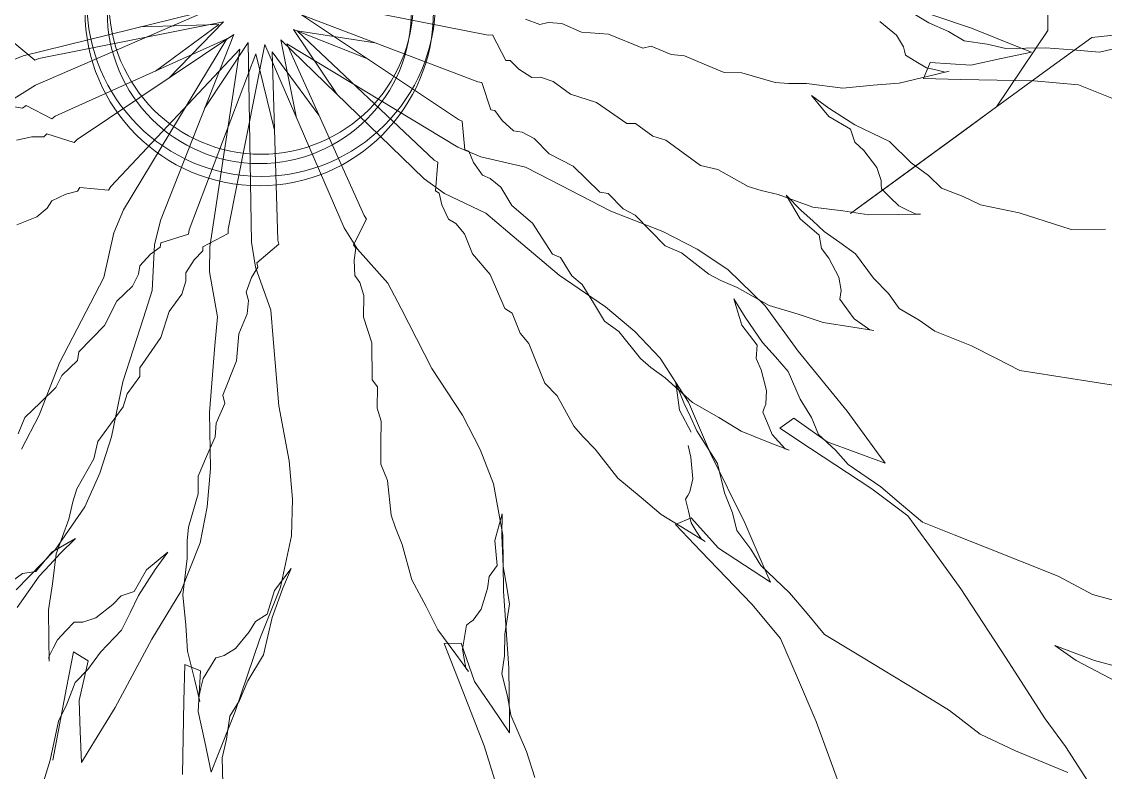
# Model space of a CAD drawing. Extents: x -454308 to 890911, y -14103 to 1343694.
# Drawn here: x 205230.588 to 205233.452, y 658706.046 to 658708.031 of the extents above; entities that cross this region are included whole.
import ezdxf

# ---------------------------------------------------------------- set-up
doc = ezdxf.new("R2010")
doc.units = 0
doc.header["$MEASUREMENT"] = 0
doc.layers.add('AR_Vegetacion', color=105, linetype='Continuous', lineweight=5)
doc.layers.add('Vegetacion_', color=105, linetype='Continuous', lineweight=5)

# ---------------------------------------------------------------- blocks, each defined once
blk = doc.blocks.new('AGAVE AZUL')
at = {"layer": 'Vegetacion_', "color": 47}
for p, q in [((0.59963, 0.45957), (0.61783, 0.48452)), ((0.57974, 0.44541), (0.59963, 0.45957)), ((0.55986, 0.43125), (0.57974, 0.44541)), ((0.64074, 0.43721), (0.60413, 0.42498)), ((0.53314, 0.40773), (0.55986, 0.43125)), ((0.60413, 0.42498), (0.57118, 0.40176)), ((0.54188, 0.41638), (0.49794, 0.4017)), ((0.53578, 0.39807), (0.55286, 0.42005)), ((0.55286, 0.42005), (0.54188, 0.41638)), ((0.51781, 0.3998), (0.53314, 0.40773)), ((0.49794, 0.4017), (0.43326, 0.37601)), ((0.5002, 0.38876), (0.51781, 0.3998)), ((0.57118, 0.40176), (0.51994, 0.36023)), ((0.51871, 0.37609), (0.53578, 0.39807)), ((0.48402, 0.38623), (0.5002, 0.38876)), ((0.46557, 0.38057), (0.48402, 0.38623)), ((0.43861, 0.37635), (0.46557, 0.38057)), ((0.48942, 0.35411), (0.51871, 0.37609)), ((0.51994, 0.36023), (0.49431, 0.33947)), ((0.49614, 0.34393), (0.50752, 0.35952)), ((0.50752, 0.35952), (0.50524, 0.3564)), ((0.45048, 0.35335), (0.43119, 0.35309)), ((0.4621, 0.34965), (0.45048, 0.35335)), ((0.49431, 0.33947), (0.48942, 0.35411)), ((0.49757, 0.35244), (0.4899, 0.34848)), ((0.50524, 0.3564), (0.49757, 0.35244)), ((0.46522, 0.34737), (0.4621, 0.34965)), ((0.46834, 0.3451), (0.46522, 0.34737)), ((0.47912, 0.34679), (0.46834, 0.3451)), ((0.4899, 0.34848), (0.47912, 0.34679)), ((0.48021, 0.3221), (0.49614, 0.34393)), ((0.68294, 0.32155), (0.70626, 0.3418)), ((0.49431, 0.33947), (0.49431, 0.33947)), ((0.49431, 0.33947), (0.49431, 0.33947)), ((0.49431, 0.33947), (0.49431, 0.33947)), ((0.49431, 0.33947), (0.49431, 0.33947)), ((0.49431, 0.33947), (0.49431, 0.33947)), ((0.49431, 0.33947), (0.49431, 0.33947)), ((0.49431, 0.33947), (0.49431, 0.33947)), ((0.49431, 0.33947), (0.49431, 0.33947)), ((0.46344, 0.30566), (0.48021, 0.3221)), ((0.66039, 0.31219), (0.68294, 0.32155)), ((0.63785, 0.30282), (0.66039, 0.31219)), ((0.44439, 0.28611), (0.46344, 0.30566)), ((0.60655, 0.28586), (0.63785, 0.30282)), ((0.41684, 0.26798), (0.44439, 0.28611)), ((0.58984, 0.28156), (0.60655, 0.28586)), ((0.5702, 0.27473), (0.58984, 0.28156)), ((0.47397, 0.26779), (0.49068, 0.27209)), ((0.49068, 0.27209), (0.5074, 0.27639)), ((0.5074, 0.27639), (0.53462, 0.27449)), ((0.53462, 0.27449), (0.55387, 0.27587)), ((0.55387, 0.27587), (0.5702, 0.27473)), ((0.40462, 0.25778), (0.41684, 0.26798)), ((0.46016, 0.26602), (0.47397, 0.26779)), ((0.42711, 0.26286), (0.44636, 0.26425)), ((0.45142, 0.25843), (0.42711, 0.26286)), ((0.42711, 0.26286), (0.42711, 0.26286)), ((0.42711, 0.26286), (0.42711, 0.26286)), ((0.44636, 0.26425), (0.46016, 0.26602)), ((0.47358, 0.26235), (0.45142, 0.25843)), ((0.48408, 0.25614), (0.47358, 0.26235)), ((0.39467, 0.2507), (0.40462, 0.25778)), ((0.45142, 0.25843), (0.45142, 0.25843)), ((0.49497, 0.25538), (0.48408, 0.25614)), ((0.36628, 0.23797), (0.39467, 0.2507)), ((0.51384, 0.25132), (0.49497, 0.25538)), ((0.52434, 0.24511), (0.51384, 0.25132)), ((0.52687, 0.2422), (0.52434, 0.24511)), ((0.78259, 0.22728), (0.81225, 0.24538)), ((0.5294, 0.23929), (0.52687, 0.2422)), ((0.55954, 0.23992), (0.55118, 0.23776)), ((0.55624, 0.23194), (0.57081, 0.2446)), ((0.5679, 0.24206), (0.55954, 0.23992)), ((0.57081, 0.2446), (0.5679, 0.24206)), ((0.35406, 0.22777), (0.36628, 0.23797)), ((0.54029, 0.23853), (0.5294, 0.23929)), ((0.55118, 0.23776), (0.54029, 0.23853)), ((0.53584, 0.21422), (0.55624, 0.23194)), ((0.33561, 0.22212), (0.35406, 0.22777)), ((0.75622, 0.2112), (0.78259, 0.22728)), ((0.31716, 0.21647), (0.33561, 0.22212)), ((0.30721, 0.20939), (0.31716, 0.21647)), ((0.51582, 0.20194), (0.53584, 0.21422)), ((0.28876, 0.20373), (0.30721, 0.20939)), ((0.72986, 0.19512), (0.75622, 0.2112)), ((0.28421, 0.1975), (0.28876, 0.20373)), ((0.2527, 0.18704), (0.28421, 0.1975)), ((0.49289, 0.18713), (0.51582, 0.20194)), ((0.70606, 0.18965), (0.72986, 0.19512)), ((0.23281, 0.17288), (0.2527, 0.18704)), ((0.46198, 0.17562), (0.49289, 0.18713)), ((0.68227, 0.18417), (0.70606, 0.18965)), ((0.64859, 0.17267), (0.68227, 0.18417)), ((0.49105, 0.17148), (0.46782, 0.1799)), ((0.46782, 0.1799), (0.46782, 0.1799)), ((0.46782, 0.1799), (0.46782, 0.1799)), ((0.46782, 0.1799), (0.48703, 0.17806)), ((0.48703, 0.17806), (0.50094, 0.17751)), ((0.50094, 0.17751), (0.51484, 0.17695)), ((0.51484, 0.17695), (0.53204, 0.1784)), ((0.53204, 0.1784), (0.54925, 0.17986)), ((0.54925, 0.17986), (0.57577, 0.17344)), ((0.21436, 0.16722), (0.23281, 0.17288)), ((0.44779, 0.16841), (0.46198, 0.17562)), ((0.51356, 0.17165), (0.49105, 0.17148)), ((0.49105, 0.17148), (0.49105, 0.17148)), ((0.52288, 0.16377), (0.51356, 0.17165)), ((0.57577, 0.17344), (0.59498, 0.1716)), ((0.59498, 0.1716), (0.61089, 0.16775)), ((0.61089, 0.16775), (0.63139, 0.17121)), ((0.63139, 0.17121), (0.64859, 0.17267)), ((0.20442, 0.16014), (0.21436, 0.16722)), ((0.43652, 0.16372), (0.44779, 0.16841)), ((0.19987, 0.15391), (0.20442, 0.16014)), ((0.406, 0.15765), (0.43652, 0.16372)), ((0.53349, 0.16121), (0.52288, 0.16377)), ((0.55141, 0.15406), (0.53349, 0.16121)), ((0.39181, 0.15044), (0.406, 0.15765)), ((0.18681, 0.1491), (0.19987, 0.15391)), ((0.37256, 0.14905), (0.39181, 0.15044)), ((0.56073, 0.14619), (0.55141, 0.15406)), ((0.34204, 0.14298), (0.35331, 0.14766)), ((0.35331, 0.14766), (0.37256, 0.14905)), ((0.56274, 0.1429), (0.56073, 0.14619)), ((0.31696, 0.13653), (0.32279, 0.14159)), ((0.32279, 0.14159), (0.34204, 0.14298)), ((0.56475, 0.13961), (0.56274, 0.1429)), ((0.57536, 0.13704), (0.56475, 0.13961)), ((0.26136, 0.12401), (0.28391, 0.13337)), ((0.28391, 0.13337), (0.31696, 0.13653)), ((0.58597, 0.13447), (0.57536, 0.13704)), ((0.59457, 0.1352), (0.58597, 0.13447)), ((0.58999, 0.12789), (0.60647, 0.13794)), ((0.60317, 0.13593), (0.59457, 0.1352)), ((0.60647, 0.13794), (0.60317, 0.13593)), ((0.56692, 0.11381), (0.58999, 0.12789)), ((0.23084, 0.11794), (0.24212, 0.12262)), ((0.24212, 0.12262), (0.26136, 0.12401)), ((0.17057, 0.11669), (0.17349, 0.11922)), ((0.17349, 0.11922), (0.19741, 0.10934)), ((0.22501, 0.11288), (0.23084, 0.11794)), ((0.02271, 0.03455), (0.17057, 0.11669)), ((0.19741, 0.10934), (0.20032, 0.11187)), ((0.20032, 0.11187), (0.21121, 0.1111)), ((0.21121, 0.1111), (0.22501, 0.11288)), ((0.54513, 0.10505), (0.56692, 0.11381)), ((0.52005, 0.09427), (0.54513, 0.10505)), ((0.90949, 0.08365), (0.94122, 0.09832)), ((0.43803, 0.09102), (0.40438, 0.0833)), ((0.47077, 0.095), (0.43803, 0.09102)), ((0.51761, 0.09159), (0.47077, 0.095)), ((0.48766, 0.08807), (0.52005, 0.09427)), ((0.56639, 0.07977), (0.51761, 0.09159)), ((0.47247, 0.08332), (0.48766, 0.08807)), ((0.1905, 0.07854), (0.1938, 0.08055)), ((0.1938, 0.08055), (0.21574, 0.06682)), ((0.40438, 0.0833), (0.35675, 0.06705)), ((0.42946, 0.07969), (0.46057, 0.08058)), ((0.46057, 0.08058), (0.47247, 0.08332)), ((0.87531, 0.07629), (0.90949, 0.08365)), ((0.03102, 0.0222), (0.1905, 0.07854)), ((0.28125, 0.07062), (0.30504, 0.0761)), ((0.30504, 0.0761), (0.33816, 0.0737)), ((0.33816, 0.0737), (0.34475, 0.07772)), ((0.34475, 0.07772), (0.36396, 0.07588)), ((0.36396, 0.07588), (0.37585, 0.07862)), ((0.37585, 0.07862), (0.39506, 0.07678)), ((0.39506, 0.07678), (0.41427, 0.07494)), ((0.41427, 0.07494), (0.42946, 0.07969)), ((0.51277, 0.06498), (0.49201, 0.07838)), ((0.49201, 0.07838), (0.49201, 0.07838)), ((0.49201, 0.07838), (0.49201, 0.07838)), ((0.49201, 0.07838), (0.51032, 0.07229)), ((0.63483, 0.06716), (0.56639, 0.07977)), ((0.84236, 0.06528), (0.87531, 0.07629)), ((0.24355, 0.06571), (0.25014, 0.06973)), ((0.25014, 0.06973), (0.26204, 0.07246)), ((0.26204, 0.07246), (0.28125, 0.07062)), ((0.51032, 0.07229), (0.52375, 0.06865)), ((0.21574, 0.06682), (0.21904, 0.06883)), ((0.21904, 0.06883), (0.22964, 0.06626)), ((0.22964, 0.06626), (0.24355, 0.06571)), ((0.35675, 0.06705), (0.29786, 0.05353)), ((0.53474, 0.06012), (0.51277, 0.06498)), ((0.51277, 0.06498), (0.51277, 0.06498)), ((0.52375, 0.06865), (0.53718, 0.065)), ((0.53718, 0.065), (0.55427, 0.06257)), ((0.67985, 0.05625), (0.63483, 0.06716)), ((0.80941, 0.05427), (0.84236, 0.06528)), ((0.54207, 0.05036), (0.53474, 0.06012)), ((0.55427, 0.06257), (0.57136, 0.06015)), ((0.57136, 0.06015), (0.59578, 0.04797)), ((0.29786, 0.05353), (0.27263, 0.04774)), ((0.66496, 0.04398), (0.69111, 0.05352)), ((0.69111, 0.05352), (0.67985, 0.05625)), ((0.78011, 0.04448), (0.80941, 0.05427)), ((0.94904, 0.03971), (0.98506, 0.05651)), ((0.55184, 0.04549), (0.54207, 0.05036)), ((0.59578, 0.04797), (0.6141, 0.04189)), ((0.09733, 0.04562), (0.03716, 0.00864)), ((0.19906, 0.0415), (0.20272, 0.04272)), ((0.20272, 0.04272), (0.22104, 0.02444)), ((0.27263, 0.04774), (0.23625, 0.02876)), ((0.56772, 0.03453), (0.55184, 0.04549)), ((0.63882, 0.03444), (0.66496, 0.04398)), ((0.75082, 0.0347), (0.78011, 0.04448)), ((0.03102, 0.0222), (0.19906, 0.0415)), ((0.6141, 0.04189), (0.62875, 0.03458)), ((0.9133, 0.02675), (0.94904, 0.03971)), ((0.976, 0.03781), (0.93668, 0.02898)), ((0.57504, 0.02477), (0.56772, 0.03453)), ((0.60233, 0.03137), (0.63882, 0.03444)), ((0.62875, 0.03458), (0.6495, 0.03338)), ((0.6495, 0.03338), (0.6666, 0.03096)), ((0.6666, 0.03096), (0.70199, 0.03465)), ((0.70199, 0.03465), (0.72641, 0.03467)), ((0.72641, 0.03467), (0.75082, 0.0347)), ((0.10088, 0.03022), (0.03397, 0.00761)), ((0.23625, 0.02876), (0.21477, 0.02206)), ((0.59869, 0.01637), (0.60233, 0.03137)), ((0.69691, 0.0283), (0.63143, 0.02035)), ((0.73716, 0.03046), (0.69691, 0.0283)), ((0.77468, 0.02137), (0.73716, 0.03046)), ((0.93668, 0.02898), (0.9133, 0.02675)), ((0.21477, 0.02206), (0.03763, -0.00624)), ((0.22104, 0.02444), (0.2247, 0.02566)), ((0.2247, 0.02566), (0.23447, 0.02079)), ((0.57627, 0.02111), (0.57504, 0.02477)), ((0.81595, 0.01137), (0.77468, 0.02137)), ((0.23447, 0.02079), (0.2479, 0.01715)), ((0.2479, 0.01715), (0.25522, 0.01959)), ((0.25522, 0.01959), (0.26743, 0.0196)), ((0.26743, 0.0196), (0.28574, 0.01352)), ((0.57749, 0.01745), (0.57627, 0.02111)), ((0.58726, 0.01258), (0.57749, 0.01745)), ((0.63143, 0.02035), (0.59869, 0.01637)), ((0.59869, 0.01637), (0.59869, 0.01637)), ((0.59869, 0.01637), (0.59869, 0.01637)), ((0.59869, 0.01637), (0.59869, 0.01637)), ((0.59869, 0.01637), (0.59869, 0.01637)), ((0.59869, 0.01637), (0.59869, 0.01637)), ((0.59869, 0.01637), (0.59869, 0.01637)), ((0.59869, 0.01637), (0.59869, 0.01637)), ((0.59869, 0.01637), (0.59869, 0.01637)), ((0.28574, 0.01352), (0.31016, 0.01354)), ((0.31016, 0.01354), (0.3419, 0.00381)), ((0.59703, 0.00771), (0.58726, 0.01258)), ((0.88633, -0.00965), (0.81595, 0.01137)), ((0.03397, 0.00761), (0.03397, 0.00761)), ((0.03397, 0.00761), (0.10159, -0.01171)), ((0.03716, 0.00864), (0.03716, 0.00864)), ((0.03716, 0.00864), (0.20606, -0.00034)), ((0.3419, 0.00381), (0.34922, 0.00626)), ((0.34922, 0.00626), (0.36754, 0.00018)), ((0.60557, 0.0065), (0.59703, 0.00771)), ((0.59947, 0.00039), (0.61778, 0.00651)), ((0.61412, 0.00529), (0.60557, 0.0065)), ((0.61778, 0.00651), (0.61412, 0.00529)), ((0.20606, -0.00034), (0.20987, 0.00025)), ((0.20987, 0.00025), (0.22489, -0.02083)), ((0.36754, 0.00018), (0.37975, 0.00019)), ((0.37975, 0.00019), (0.39806, -0.00589)), ((0.57384, -0.00817), (0.59947, 0.00039)), ((0.4086, -0.00162), (0.35854, -0.00682)), ((0.44312, -0.0016), (0.4086, -0.00162)), ((0.47592, -0.00504), (0.44312, -0.0016)), ((0.52082, -0.01882), (0.47592, -0.00504)), ((0.2101, -0.01897), (0.03112, -0.00699)), ((0.03112, -0.00699), (0.03112, -0.00699)), ((0.03112, -0.00699), (0.08619, -0.05072)), ((0.03763, -0.00624), (0.03763, -0.00624)), ((0.03763, -0.00624), (0.19024, -0.07917)), ((0.27223, -0.00686), (0.23254, -0.01723)), ((0.29812, -0.00685), (0.27223, -0.00686)), ((0.35854, -0.00682), (0.29812, -0.00685)), ((0.39806, -0.00589), (0.41637, -0.01198)), ((0.55065, -0.01185), (0.57384, -0.00817)), ((0.9492, -0.02886), (0.88633, -0.00965)), ((0.41637, -0.01198), (0.43224, -0.01074)), ((0.43224, -0.01074), (0.46276, -0.01681)), ((0.47497, -0.0168), (0.49084, -0.01557)), ((0.49084, -0.01557), (0.5238, -0.01676)), ((0.51929, -0.02949), (0.50106, -0.01282)), ((0.50106, -0.01282), (0.50106, -0.01282)), ((0.50106, -0.01282), (0.50106, -0.01282)), ((0.50106, -0.01282), (0.5181, -0.02187)), ((0.5238, -0.01676), (0.55065, -0.01185)), ((-0.11061, -0.18035), (-0.03106, -0.01957)), ((0.02289, -0.0194), (0.02289, -0.0194)), ((0.02289, -0.0194), (0.10502, -0.16726)), ((0.18366, -0.09895), (0.02289, -0.0194)), ((0.10108, -0.03656), (0.03238, -0.02016)), ((0.03238, -0.02016), (0.03238, -0.02016)), ((0.03238, -0.02016), (0.14546, -0.14595)), ((0.23254, -0.01723), (0.2101, -0.01897)), ((0.22489, -0.02083), (0.2287, -0.02023)), ((0.2287, -0.02023), (0.23752, -0.02666)), ((0.46276, -0.01681), (0.47497, -0.0168)), ((0.56572, -0.04123), (0.52082, -0.01882)), ((-0.13626, -0.16747), (-0.03102, -0.0222)), ((0.5181, -0.02187), (0.53073, -0.02771)), ((-0.01866, -0.0278), (-0.12383, -0.16027)), ((-0.00405, -0.03066), (-0.05052, -0.19329)), ((-0.02337, -0.09827), (-0.01866, -0.0278)), ((-0.01866, -0.0278), (-0.01866, -0.0278)), ((-0.00405, -0.03066), (-0.00405, -0.03066)), ((0.05338, -0.2006), (-0.00405, -0.03066)), ((0.12863, -0.16273), (0.01054, -0.02771)), ((0.01054, -0.02771), (0.01054, -0.02771)), ((0.01054, -0.02771), (0.01856, -0.09757)), ((0.07939, -0.07246), (0.0222, -0.03102)), ((0.0222, -0.03102), (0.0222, -0.03102)), ((0.0222, -0.03102), (0.07854, -0.1905)), ((0.23752, -0.02666), (0.25016, -0.0325)), ((0.25016, -0.0325), (0.25778, -0.03131)), ((0.25778, -0.03131), (0.26982, -0.03333)), ((0.54015, -0.03795), (0.51929, -0.02949)), ((0.51929, -0.02949), (0.51929, -0.02949)), ((0.53073, -0.02771), (0.54337, -0.03354)), ((0.97922, -0.03613), (0.9492, -0.02886)), ((-0.02016, -0.03238), (-0.07246, -0.07939)), ((-0.03656, -0.10108), (-0.02016, -0.03238)), ((-0.02016, -0.03238), (-0.02016, -0.03238)), ((0.00864, -0.03716), (-0.00034, -0.20606)), ((0.00864, -0.03716), (0.00864, -0.03716)), ((0.10257, -0.18998), (0.00864, -0.03716)), ((0.26982, -0.03333), (0.28687, -0.04238)), ((0.54337, -0.03354), (0.55982, -0.03878)), ((1.04209, -0.05533), (0.97922, -0.03613)), ((-0.00624, -0.03763), (-0.07917, -0.19024)), ((-0.00624, -0.03763), (-0.00624, -0.03763)), ((0.02206, -0.21477), (-0.00624, -0.03763)), ((0.28687, -0.04238), (0.31094, -0.04643)), ((0.55982, -0.03878), (0.57626, -0.04402)), ((0.62962, -0.06881), (0.56572, -0.04123)), ((0.31094, -0.04643), (0.34062, -0.06132)), ((0.57626, -0.04402), (0.59831, -0.0601)), ((0.55457, -0.05522), (0.54575, -0.04879)), ((0.94731, -0.06805), (0.9957, -0.05267)), ((0.56839, -0.06868), (0.55457, -0.05522)), ((0.34062, -0.06132), (0.34825, -0.06012)), ((0.34825, -0.06012), (0.36529, -0.06918)), ((0.59831, -0.0601), (0.61536, -0.06915)), ((0.36529, -0.06918), (0.37733, -0.0712)), ((0.57399, -0.07952), (0.56839, -0.06868)), ((0.61536, -0.06915), (0.62859, -0.0788)), ((0.67107, -0.0895), (0.62962, -0.06881)), ((0.91357, -0.07722), (0.94731, -0.06805)), ((0.37733, -0.0712), (0.39437, -0.08025)), ((0.19024, -0.07917), (0.19399, -0.08008)), ((0.57459, -0.08333), (0.57399, -0.07952)), ((0.62859, -0.0788), (0.64885, -0.08344)), ((0.84432, -0.08414), (0.87865, -0.07877)), ((0.87865, -0.07877), (0.91357, -0.07722)), ((0.19399, -0.08008), (0.1998, -0.1053)), ((0.39437, -0.08025), (0.41142, -0.0893)), ((0.57519, -0.08714), (0.57459, -0.08333)), ((0.64885, -0.08344), (0.6653, -0.08868)), ((0.81, -0.0895), (0.84432, -0.08414)), ((0.41142, -0.0893), (0.42727, -0.09073)), ((0.58401, -0.09357), (0.57519, -0.08714)), ((0.6653, -0.08868), (0.70081, -0.09094)), ((0.68144, -0.09467), (0.67107, -0.0895)), ((0.77948, -0.09427), (0.81, -0.0895)), ((0.42727, -0.09073), (0.45635, -0.1018)), ((0.59282, -0.1), (0.58401, -0.09357)), ((0.65382, -0.09814), (0.68144, -0.09467)), ((0.70081, -0.09094), (0.72489, -0.09499)), ((0.72489, -0.09499), (0.74897, -0.09904)), ((0.74897, -0.09904), (0.77948, -0.09427)), ((0.20506, -0.10594), (0.18366, -0.09895)), ((0.58306, -0.11025), (0.58995, -0.09644)), ((0.58995, -0.09644), (0.6262, -0.1016)), ((0.60105, -0.10262), (0.59282, -0.1)), ((0.6262, -0.1016), (0.65382, -0.09814)), ((0.1998, -0.1053), (0.20355, -0.10621)), ((0.20355, -0.10621), (0.20924, -0.11553)), ((0.2457, -0.11154), (0.20506, -0.10594)), ((0.45635, -0.1018), (0.46839, -0.10383)), ((0.46839, -0.10383), (0.48424, -0.10526)), ((0.48424, -0.10526), (0.51654, -0.11192)), ((0.59402, -0.10763), (0.61309, -0.10465)), ((0.60927, -0.10524), (0.60105, -0.10262)), ((0.61309, -0.10465), (0.60927, -0.10524)), ((0.26963, -0.12144), (0.2457, -0.11154)), ((0.51654, -0.11192), (0.54384, -0.11156)), ((0.54384, -0.11156), (0.56732, -0.1118)), ((0.56732, -0.1118), (0.59402, -0.10763)), ((0.61586, -0.11368), (0.58306, -0.11025)), ((0.58306, -0.11025), (0.58306, -0.11025)), ((0.58306, -0.11025), (0.58306, -0.11025)), ((0.58306, -0.11025), (0.58306, -0.11025)), ((0.58306, -0.11025), (0.58306, -0.11025)), ((0.58306, -0.11025), (0.58306, -0.11025)), ((0.58306, -0.11025), (0.58306, -0.11025)), ((0.58306, -0.11025), (0.58306, -0.11025)), ((0.58306, -0.11025), (0.58306, -0.11025)), ((0.20924, -0.11553), (0.21868, -0.12576)), ((0.68146, -0.12056), (0.61586, -0.11368)), ((0.32546, -0.14454), (0.26963, -0.12144)), ((0.72117, -0.12744), (0.68146, -0.12056)), ((0.21868, -0.12576), (0.22618, -0.12757)), ((0.22618, -0.12757), (0.23653, -0.13405)), ((0.75571, -0.14468), (0.72117, -0.12744)), ((0.23653, -0.13405), (0.24881, -0.14893)), ((0.14858, -0.14822), (0.14429, -0.17375)), ((0.14546, -0.14595), (0.14858, -0.14822)), ((0.24881, -0.14893), (0.26951, -0.16189)), ((0.37369, -0.15889), (0.32546, -0.14454)), ((0.79371, -0.16364), (0.75571, -0.14468)), ((0.40559, -0.17208), (0.37369, -0.15889)), ((-0.12555, -0.16372), (-0.15144, -0.16375)), ((-0.12383, -0.16027), (-0.12555, -0.16372)), ((0.14573, -0.17737), (0.12863, -0.16273)), ((0.26951, -0.16189), (0.29123, -0.187)), ((0.85761, -0.19985), (0.79371, -0.16364)), ((-0.14672, -0.1874), (-0.13626, -0.16747)), ((0.10755, -0.17017), (0.09767, -0.19409)), ((0.10502, -0.16726), (0.10755, -0.17017)), ((0.14429, -0.17375), (0.14741, -0.17602)), ((0.43458, -0.18781), (0.40559, -0.17208)), ((-0.1176, -0.20175), (-0.11061, -0.18035)), ((0.18113, -0.19811), (0.14573, -0.17737)), ((0.14741, -0.17602), (0.1491, -0.18681)), ((-0.07917, -0.19024), (-0.08008, -0.19399)), ((0.07854, -0.1905), (0.08055, -0.1938)), ((0.11699, -0.20726), (0.10257, -0.18998)), ((0.1491, -0.18681), (0.15391, -0.19987)), ((0.29123, -0.187), (0.29873, -0.18882)), ((0.29873, -0.18882), (0.31101, -0.2037)), ((0.47079, -0.21773), (0.43458, -0.18781)), ((-0.08008, -0.19399), (-0.1053, -0.1998)), ((-0.05052, -0.19329), (-0.05079, -0.19714)), ((0.08055, -0.1938), (0.06682, -0.21574)), ((0.09767, -0.19409), (0.10021, -0.19701)), ((0.10021, -0.19701), (0.09944, -0.2079)), ((-0.1053, -0.1998), (-0.10621, -0.20355)), ((-0.05079, -0.19714), (-0.0747, -0.20707)), ((0.06357, -0.22066), (0.05338, -0.2006)), ((0.15391, -0.19987), (0.16014, -0.20442)), ((0.19945, -0.21641), (0.18113, -0.19811)), ((-0.10621, -0.20355), (-0.11553, -0.20924)), ((-0.0747, -0.20707), (-0.07497, -0.21092)), ((-0.00034, -0.20606), (0.00025, -0.20987)), ((0.14844, -0.23361), (0.11699, -0.20726)), ((0.16014, -0.20442), (0.16722, -0.21436)), ((0.31101, -0.2037), (0.32136, -0.21018)), ((0.46848, -0.22597), (0.45801, -0.20359)), ((0.45801, -0.20359), (0.45801, -0.20359)), ((0.45801, -0.20359), (0.45801, -0.20359)), ((0.45801, -0.20359), (0.47029, -0.21847)), ((-0.07497, -0.21092), (-0.08321, -0.21808)), ((0.00025, -0.20987), (-0.02083, -0.22489)), ((0.09944, -0.2079), (0.10121, -0.2217)), ((0.32136, -0.21018), (0.33364, -0.22506)), ((-0.08321, -0.21808), (-0.09172, -0.22909)), ((0.02876, -0.23625), (0.02206, -0.21477)), ((0.06682, -0.21574), (0.06883, -0.21904)), ((0.16722, -0.21436), (0.17288, -0.23281)), ((0.24219, -0.25911), (0.19945, -0.21641)), ((0.5037, -0.25562), (0.47079, -0.21773)), ((0.08835, -0.25337), (0.06357, -0.22066)), ((0.06883, -0.21904), (0.06626, -0.22964)), ((0.10121, -0.2217), (0.10628, -0.22753)), ((0.47029, -0.21847), (0.47973, -0.2287)), ((-0.02023, -0.2287), (-0.02666, -0.23752)), ((-0.02083, -0.22489), (-0.02023, -0.2287)), ((0.10628, -0.22753), (0.11096, -0.2388)), ((0.33364, -0.22506), (0.34592, -0.23995)), ((0.48451, -0.24177), (0.46848, -0.22597)), ((0.46848, -0.22597), (0.46848, -0.22597)), ((0.47973, -0.2287), (0.48917, -0.23893)), ((0.06626, -0.22964), (0.06571, -0.24355)), ((0.16345, -0.25471), (0.14844, -0.23361)), ((0.17288, -0.23281), (0.18704, -0.2527)), ((-0.02666, -0.23752), (-0.0325, -0.25016)), ((0.04774, -0.27263), (0.02876, -0.23625)), ((0.11096, -0.2388), (0.11235, -0.25805)), ((0.48917, -0.23893), (0.50236, -0.25006)), ((0.06571, -0.24355), (0.06973, -0.25014)), ((0.34592, -0.23995), (0.36002, -0.24733)), ((0.48554, -0.25392), (0.48451, -0.24177)), ((-0.0325, -0.25016), (-0.03131, -0.25778)), ((0.06973, -0.25014), (0.07246, -0.26204)), ((0.36002, -0.24733), (0.38265, -0.26869)), ((0.50236, -0.25006), (0.51555, -0.2612)), ((0.09827, -0.27728), (0.08835, -0.25337)), ((0.19847, -0.30394), (0.16345, -0.25471)), ((0.18704, -0.2527), (0.1975, -0.28421)), ((0.49122, -0.26324), (0.48554, -0.25392)), ((-0.03131, -0.25778), (-0.03333, -0.26982)), ((0.11235, -0.25805), (0.12171, -0.2806)), ((0.28126, -0.29083), (0.24219, -0.25911)), ((0.55218, -0.30555), (0.5037, -0.25562)), ((0.07246, -0.26204), (0.07062, -0.28125)), ((0.49885, -0.28097), (0.49122, -0.26324)), ((0.51555, -0.2612), (0.52977, -0.28449)), ((-0.03333, -0.26982), (-0.04238, -0.28687)), ((0.38265, -0.26869), (0.393, -0.27517)), ((0.05353, -0.29786), (0.04774, -0.27263)), ((0.393, -0.27517), (0.4071, -0.28255)), ((0.07062, -0.28125), (0.0761, -0.30504)), ((0.12141, -0.33309), (0.09827, -0.27728)), ((0.12171, -0.2806), (0.12487, -0.31365)), ((0.49987, -0.29312), (0.49885, -0.28097)), ((0.1975, -0.28421), (0.20373, -0.28876)), ((0.4071, -0.28255), (0.43439, -0.30108)), ((0.52977, -0.28449), (0.54205, -0.29937)), ((0.20373, -0.28876), (0.20939, -0.30721)), ((0.30568, -0.31523), (0.28126, -0.29083)), ((0.06705, -0.35675), (0.05353, -0.29786)), ((0.49806, -0.30062), (0.49896, -0.29687)), ((0.49896, -0.29687), (0.49987, -0.29312)), ((0.43439, -0.30108), (0.45975, -0.31119)), ((0.50374, -0.30994), (0.49806, -0.30062)), ((0.54205, -0.29937), (0.55058, -0.31335)), ((0.0761, -0.30504), (0.0737, -0.33816)), ((0.23171, -0.34172), (0.19847, -0.30394)), ((0.20939, -0.30721), (0.21647, -0.31716)), ((0.58256, -0.34052), (0.55218, -0.30555)), ((0.12487, -0.31365), (0.12993, -0.31948)), ((0.45975, -0.31119), (0.48135, -0.32039)), ((0.50943, -0.31926), (0.50374, -0.30994)), ((0.55058, -0.31335), (0.56753, -0.32539)), ((0.12993, -0.31948), (0.13132, -0.33873)), ((0.21647, -0.31716), (0.22212, -0.33561)), ((0.32645, -0.34085), (0.30568, -0.31523)), ((0.4933, -0.32601), (0.50495, -0.31589)), ((0.50495, -0.31589), (0.53647, -0.33453)), ((0.51603, -0.32482), (0.50943, -0.31926)), ((0.48135, -0.32039), (0.50761, -0.32675)), ((0.52229, -0.34174), (0.4933, -0.32601)), ((0.4933, -0.32601), (0.4933, -0.32601)), ((0.4933, -0.32601), (0.4933, -0.32601)), ((0.4933, -0.32601), (0.4933, -0.32601)), ((0.4933, -0.32601), (0.4933, -0.32601)), ((0.4933, -0.32601), (0.4933, -0.32601)), ((0.4933, -0.32601), (0.4933, -0.32601)), ((0.4933, -0.32601), (0.4933, -0.32601)), ((0.4933, -0.32601), (0.4933, -0.32601)), ((0.50761, -0.32675), (0.52637, -0.3313)), ((0.52262, -0.33039), (0.51603, -0.32482)), ((0.56753, -0.32539), (0.58072, -0.33653)), ((0.14537, -0.37735), (0.12141, -0.33309)), ((0.52637, -0.3313), (0.52262, -0.33039)), ((0.53647, -0.33453), (0.56331, -0.3419)), ((0.0737, -0.33816), (0.07772, -0.34475)), ((0.13132, -0.33873), (0.136, -0.35)), ((0.22212, -0.33561), (0.22777, -0.35406)), ((0.58072, -0.33653), (0.61267, -0.35221)), ((0.59015, -0.34927), (0.58256, -0.34052)), ((0.07772, -0.34475), (0.07588, -0.36396)), ((0.25172, -0.36985), (0.23171, -0.34172)), ((0.34845, -0.38234), (0.32645, -0.34085)), ((0.58027, -0.37319), (0.52229, -0.34174)), ((0.56331, -0.3419), (0.59015, -0.34927)), ((0.136, -0.35), (0.13739, -0.36925)), ((0.0833, -0.40438), (0.06705, -0.35675)), ((0.22777, -0.35406), (0.23797, -0.36628)), ((0.61267, -0.35221), (0.63336, -0.36516)), ((0.07588, -0.36396), (0.07862, -0.37585)), ((0.23797, -0.36628), (0.2507, -0.39467)), ((0.34634, -0.38805), (0.34524, -0.36337)), ((0.34524, -0.36337), (0.34524, -0.36337)), ((0.34524, -0.36337), (0.34524, -0.36337)), ((0.34524, -0.36337), (0.35089, -0.38182)), ((0.13739, -0.36925), (0.13878, -0.38849)), ((0.26792, -0.39858), (0.25172, -0.36985)), ((0.07862, -0.37585), (0.07678, -0.39506)), ((0.1586, -0.40924), (0.14537, -0.37735)), ((0.61432, -0.39475), (0.58027, -0.37319)), ((0.36435, -0.42994), (0.34845, -0.38234)), ((0.35089, -0.38182), (0.35569, -0.39488)), ((0.13878, -0.38849), (0.14599, -0.40268)), ((0.35511, -0.40878), (0.34634, -0.38805)), ((0.34634, -0.38805), (0.34634, -0.38805)), ((0.07678, -0.39506), (0.07494, -0.41427)), ((0.2507, -0.39467), (0.25778, -0.40462)), ((0.2827, -0.44316), (0.26792, -0.39858)), ((0.35569, -0.39488), (0.3605, -0.40794)), ((0.09102, -0.43803), (0.0833, -0.40438)), ((0.14599, -0.40268), (0.15206, -0.4332)), ((0.25778, -0.40462), (0.26798, -0.41684)), ((0.16798, -0.44086), (0.1586, -0.40924)), ((0.3514, -0.4204), (0.35511, -0.40878)), ((0.3605, -0.40794), (0.36843, -0.42327)), ((0.07494, -0.41427), (0.07969, -0.42946)), ((0.26798, -0.41684), (0.28611, -0.44439)), ((0.35309, -0.43119), (0.3514, -0.4204)), ((0.24676, -0.44811), (0.2512, -0.4238)), ((0.2512, -0.4238), (0.2512, -0.4238)), ((0.2512, -0.4238), (0.2512, -0.4238)), ((0.2512, -0.4238), (0.25259, -0.44305)), ((0.36843, -0.42327), (0.37635, -0.43861)), ((0.35335, -0.45048), (0.35309, -0.43119)), ((0.39003, -0.49463), (0.36435, -0.42994)), ((0.15206, -0.4332), (0.15674, -0.44448)), ((0.17242, -0.48761), (0.16798, -0.44086)), ((0.37635, -0.43861), (0.38057, -0.46557)), ((0.15674, -0.44448), (0.16396, -0.45867)), ((0.25259, -0.44305), (0.25436, -0.45685)), ((0.29045, -0.49275), (0.2827, -0.44316)), ((0.28611, -0.44439), (0.30566, -0.46344)), ((0.25068, -0.47027), (0.24676, -0.44811)), ((0.24676, -0.44811), (0.24676, -0.44811)), ((0.34965, -0.4621), (0.35335, -0.45048)), ((0.25436, -0.45685), (0.25613, -0.47065)), ((0.16396, -0.45867), (0.17547, -0.48957)), ((0.34737, -0.46522), (0.34965, -0.4621)), ((0.17148, -0.49105), (0.1799, -0.46782)), ((0.1799, -0.46782), (0.17806, -0.48703)), ((0.1799, -0.46782), (0.1799, -0.46782)), ((0.1799, -0.46782), (0.1799, -0.46782)), ((0.30566, -0.46344), (0.3221, -0.48021)), ((0.3451, -0.46834), (0.34737, -0.46522)), ((0.34679, -0.47912), (0.3451, -0.46834)), ((0.38057, -0.46557), (0.38623, -0.48402)), ((0.24448, -0.48077), (0.25068, -0.47027)), ((0.25613, -0.47065), (0.26043, -0.48737)), ((0.34848, -0.4899), (0.34679, -0.47912)), ((0.24371, -0.49166), (0.24448, -0.48077)), ((0.3221, -0.48021), (0.34393, -0.49614)), ((0.38623, -0.48402), (0.38876, -0.5002)), ((0.1689, -0.53767), (0.17242, -0.48761)), ((0.17547, -0.48957), (0.19028, -0.5125)), ((0.17806, -0.48703), (0.17751, -0.50094)), ((0.26043, -0.48737), (0.26473, -0.50409)), ((0.32781, -0.491), (0.34244, -0.48611)), ((0.34244, -0.48611), (0.36443, -0.51539)), ((0.17165, -0.51356), (0.17148, -0.49105)), ((0.17148, -0.49105), (0.17148, -0.49105)), ((0.23966, -0.51052), (0.24371, -0.49166)), ((0.30499, -0.56081), (0.29045, -0.49275)), ((0.34857, -0.51662), (0.32781, -0.491)), ((0.32781, -0.491), (0.32781, -0.491)), ((0.32781, -0.491), (0.32781, -0.491)), ((0.32781, -0.491), (0.32781, -0.491)), ((0.32781, -0.491), (0.32781, -0.491)), ((0.32781, -0.491), (0.32781, -0.491)), ((0.32781, -0.491), (0.32781, -0.491)), ((0.32781, -0.491), (0.32781, -0.491)), ((0.32781, -0.491), (0.32781, -0.491)), ((0.35244, -0.49757), (0.34848, -0.4899)), ((0.40472, -0.53856), (0.39003, -0.49463)), ((0.34393, -0.49614), (0.35952, -0.50752)), ((0.3564, -0.50524), (0.35244, -0.49757)), ((0.38876, -0.5002), (0.3998, -0.51781)), ((0.17751, -0.50094), (0.17695, -0.51484)), ((0.26473, -0.50409), (0.26282, -0.53131)), ((0.35952, -0.50752), (0.3564, -0.50524)), ((0.23345, -0.52103), (0.23966, -0.51052)), ((0.16377, -0.52288), (0.17165, -0.51356)), ((0.17695, -0.51484), (0.1784, -0.53204)), ((0.19028, -0.5125), (0.20256, -0.53252)), ((0.36443, -0.51539), (0.38641, -0.53247)), ((0.23054, -0.52356), (0.23345, -0.52103)), ((0.3901, -0.56787), (0.34857, -0.51662)), ((0.3998, -0.51781), (0.40773, -0.53314)), ((0.16121, -0.53349), (0.16377, -0.52288)), ((0.22686, -0.53698), (0.22763, -0.52609)), ((0.22763, -0.52609), (0.23054, -0.52356)), ((0.1784, -0.53204), (0.17986, -0.54925)), ((0.26282, -0.53131), (0.26421, -0.55056)), ((0.20256, -0.53252), (0.22028, -0.55292)), ((0.2261, -0.54786), (0.22686, -0.53698)), ((0.38641, -0.53247), (0.40839, -0.54955)), ((0.40773, -0.53314), (0.43125, -0.55986)), ((0.40839, -0.54955), (0.40472, -0.53856)), ((0.22825, -0.55622), (0.2261, -0.54786)), ((0.24424, -0.54685), (0.25948, -0.54447)), ((0.26044, -0.57558), (0.24424, -0.54685)), ((0.24424, -0.54685), (0.24424, -0.54685)), ((0.24424, -0.54685), (0.24424, -0.54685)), ((0.24424, -0.54685), (0.24424, -0.54685)), ((0.24424, -0.54685), (0.24424, -0.54685)), ((0.24424, -0.54685), (0.24424, -0.54685)), ((0.24424, -0.54685), (0.24424, -0.54685)), ((0.24424, -0.54685), (0.24424, -0.54685)), ((0.24424, -0.54685), (0.24424, -0.54685)), ((0.25948, -0.54447), (0.27628, -0.57701)), ((0.22028, -0.55292), (0.23294, -0.5675)), ((0.26421, -0.55056), (0.26307, -0.56689)), ((0.2304, -0.56458), (0.22825, -0.55622)), ((0.31214, -0.60658), (0.30499, -0.56081)), ((0.23294, -0.5675), (0.2304, -0.56458)), ((0.26307, -0.56689), (0.2699, -0.58652)), ((0.29284, -0.63303), (0.26044, -0.57558)), ((0.27628, -0.57701), (0.2951, -0.59752)), ((0.2699, -0.58652), (0.2742, -0.60324)), ((0.2951, -0.59752), (0.31393, -0.61802)), ((0.2742, -0.60324), (0.29116, -0.63453)), ((0.31393, -0.61802), (0.31214, -0.60658)), ((0.29116, -0.63453), (0.30052, -0.65708)), ((-0.38836, -1.58106), (-0.35121, -1.5424)), ((-0.41926, -1.57755), (-0.40699, -1.59244)), ((-0.39472, -1.60733), (-0.38836, -1.58106)), ((-0.40699, -1.59244), (-0.402, -1.63734)), ((-0.402, -1.63734), (-0.39472, -1.60733)), ((-0.41018, -1.67111), (-0.402, -1.63734)), ((-0.402, -1.63734), (-0.40654, -1.6561)), ((-0.40654, -1.6561), (-0.41745, -1.70113)), ((-0.42109, -1.71613), (-0.41018, -1.67111)), ((-0.41745, -1.70113), (-0.4229, -1.72364)), ((-0.4229, -1.72364), (-0.42109, -1.71613))]:
    blk.add_line(p, q, dxfattribs=at)
for centre, radius in [((-0.00417, 0.00749), 0.15649), ((0, 0), 0.15649), ((-0.00417, 0.00749), 0.13661), ((0, 0), 0.13661)]:
    blk.add_circle(centre, radius, dxfattribs=at)
blk = doc.blocks.new('A$C5E4E7328')
at = {"layer": 'AR_Vegetacion'}
for p, xscale, yscale, zscale, rotation in [((0.318818, 0.816616), 0.1792979843245345, 0.1792979843245345, 0.1792979843245345, 2.198464761764973), ((0.204452, 0.48287), 0.0980995276298924, 0.0980995276298924, 0.0980995276298924, 2.198464783005636)]:
    blk.add_blockref('AGAVE AZUL', p, dxfattribs=dict(at, xscale=xscale, yscale=yscale, zscale=zscale, rotation=rotation))

msp = doc.modelspace()

# ---------------------------------------------------------------- block references
at = {"color": 0, "xscale": 29.99999999534342, "yscale": 29.99999999534339, "zscale": 29.99999999534339, "rotation": 317.5562597771022}
msp.add_blockref('A$C5E4E7328', (205216.9133, 658701.507), dxfattribs=at)

doc.saveas('drawing.dxf')
